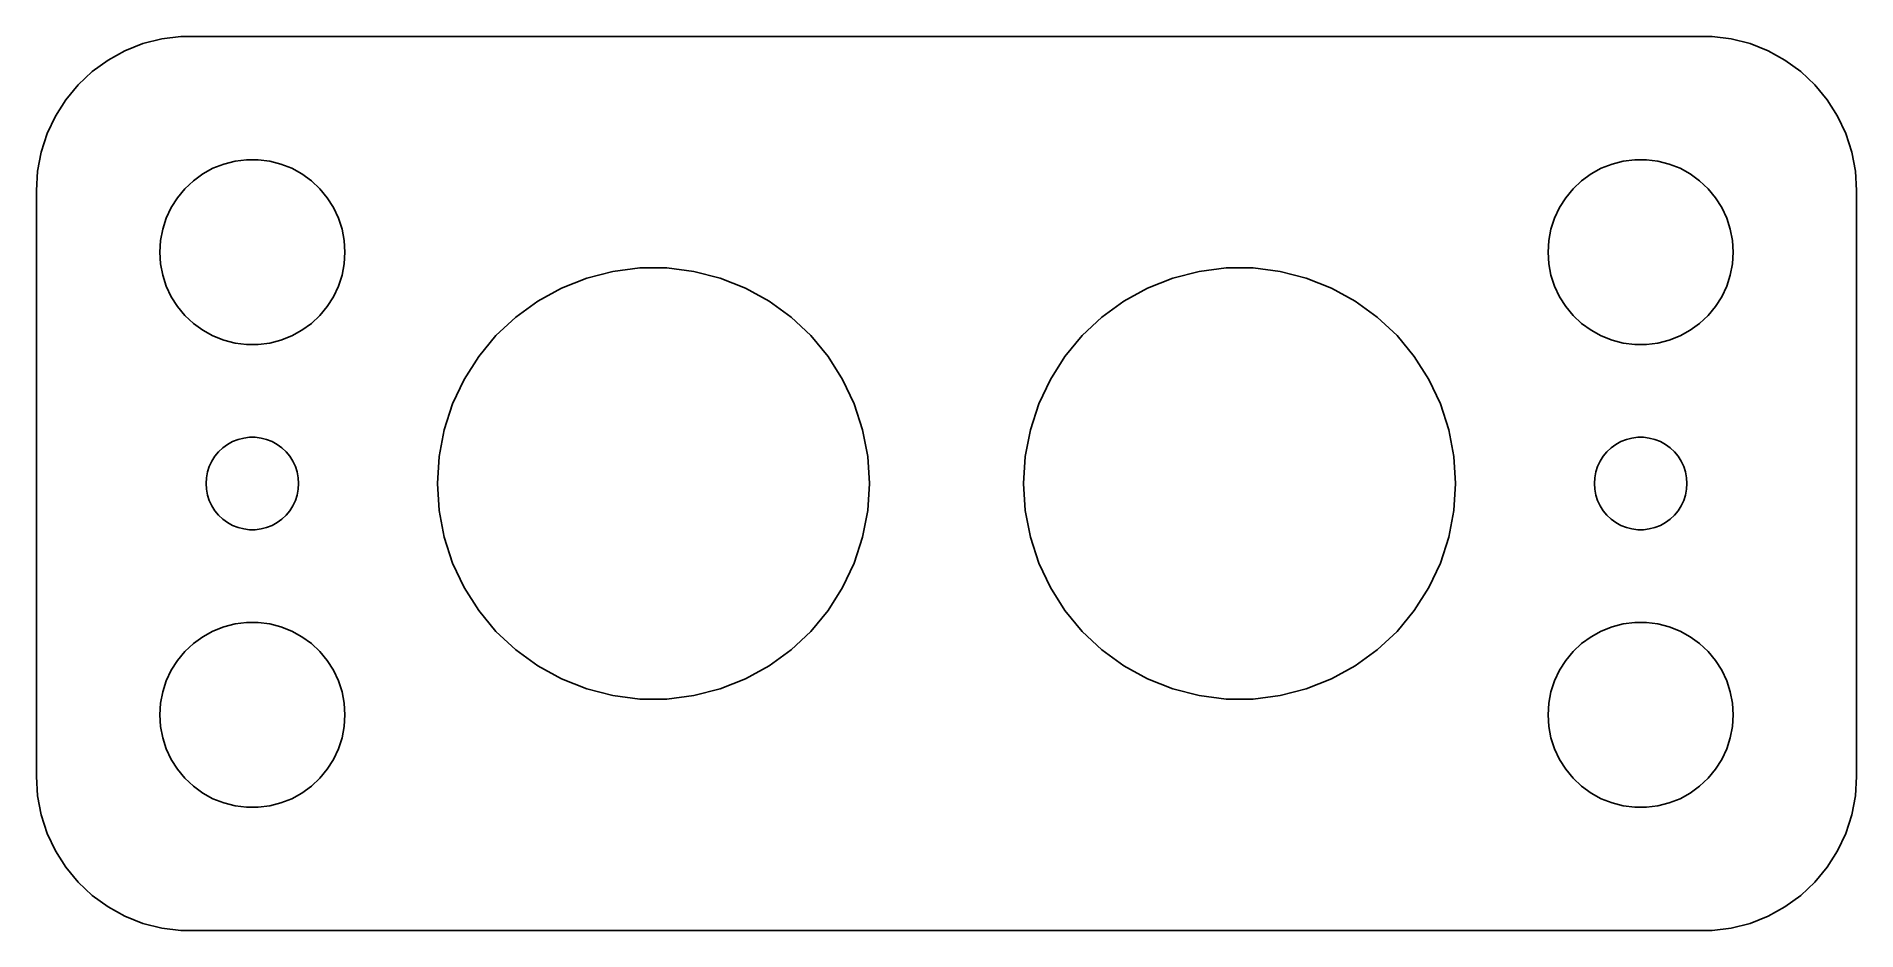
# Model space of a CAD drawing. Header units: metres. Extents: x -29.5 to 29.5, y 24.5 to 53.5.
import ezdxf

# ---------------------------------------------------------------- set-up
doc = ezdxf.new("R2010")
doc.units = ezdxf.units.M

msp = doc.modelspace()

# ---------------------------------------------------------------- linework, layer by layer
for p, q in [((-26.0451, 53.2553), (-26.6289, 53.0241)), ((-25.4369, 53.4114), (-26.0451, 53.2553)), ((-24.8139, 53.4901), (-25.4369, 53.4114)), ((24.8139, 53.4901), (-24.8139, 53.4901)), ((25.4369, 53.4114), (24.8139, 53.4901)), ((26.0451, 53.2553), (25.4369, 53.4114)), ((26.6289, 53.0241), (26.0451, 53.2553)), ((-27.1791, 52.7216), (-27.6871, 52.3526)), ((-26.6289, 53.0241), (-27.1791, 52.7216)), ((27.1791, 52.7216), (26.6289, 53.0241)), ((27.6871, 52.3526), (27.1791, 52.7216)), ((-28.1448, 51.9227), (-28.5451, 51.4389)), ((-27.6871, 52.3526), (-28.1448, 51.9227)), ((28.1448, 51.9227), (27.6871, 52.3526)), ((28.5451, 51.4389), (28.1448, 51.9227)), ((-28.5451, 51.4389), (-28.8815, 50.9088)), ((28.8815, 50.9088), (28.5451, 51.4389)), ((-28.8815, 50.9088), (-29.1489, 50.3406)), ((29.1489, 50.3406), (28.8815, 50.9088)), ((-29.1489, 50.3406), (-29.3429, 49.7434)), ((29.3429, 49.7434), (29.1489, 50.3406)), ((-29.3429, 49.7434), (-29.4606, 49.1267)), ((29.4606, 49.1267), (29.3429, 49.7434)), ((-29.4606, 49.1267), (-29.5, 48.5)), ((-24.4123, 48.8115), (-24.1075, 49.033)), ((-24.1075, 49.033), (-23.7773, 49.2145)), ((-23.7773, 49.2145), (-23.427, 49.3532)), ((-23.427, 49.3532), (-23.0621, 49.4469)), ((-23.0621, 49.4469), (-22.6884, 49.4941)), ((-22.6884, 49.4941), (-22.3116, 49.4941)), ((-22.3116, 49.4941), (-21.9379, 49.4469)), ((-21.9379, 49.4469), (-21.5729, 49.3532)), ((-21.5729, 49.3532), (-21.2227, 49.2145)), ((-21.2227, 49.2145), (-20.8925, 49.033)), ((-20.8925, 49.033), (-20.5877, 48.8115)), ((20.5877, 48.8115), (20.8925, 49.033)), ((20.8925, 49.033), (21.2227, 49.2145)), ((21.2227, 49.2145), (21.5729, 49.3532)), ((21.5729, 49.3532), (21.9379, 49.4469)), ((21.9379, 49.4469), (22.3116, 49.4941)), ((22.3116, 49.4941), (22.6884, 49.4941)), ((22.6884, 49.4941), (23.0621, 49.4469)), ((23.0621, 49.4469), (23.427, 49.3532)), ((23.427, 49.3532), (23.7773, 49.2145)), ((23.7773, 49.2145), (24.1075, 49.033)), ((24.1075, 49.033), (24.4123, 48.8115)), ((29.5, 48.5), (29.4606, 49.1267)), ((-29.5, 48.5), (-29.5, 29.5)), ((-24.927, 48.2634), (-24.6869, 48.5536)), ((-24.6869, 48.5536), (-24.4123, 48.8115)), ((-20.5877, 48.8115), (-20.3131, 48.5536)), ((-20.3131, 48.5536), (-20.0729, 48.2634)), ((20.0729, 48.2634), (20.3131, 48.5536)), ((20.3131, 48.5536), (20.5877, 48.8115)), ((24.4123, 48.8115), (24.6869, 48.5536)), ((24.6869, 48.5536), (24.927, 48.2634)), ((29.5, 29.5), (29.5, 48.5)), ((-25.2893, 47.6044), (-25.1289, 47.9453)), ((-25.1289, 47.9453), (-24.927, 48.2634)), ((-20.0729, 48.2634), (-19.8711, 47.9453)), ((-19.8711, 47.9453), (-19.7107, 47.6044)), ((19.7107, 47.6044), (19.8711, 47.9453)), ((19.8711, 47.9453), (20.0729, 48.2634)), ((24.927, 48.2634), (25.1289, 47.9453)), ((25.1289, 47.9453), (25.2893, 47.6044)), ((-25.4763, 46.876), (-25.4057, 47.2461)), ((-25.4057, 47.2461), (-25.2893, 47.6044)), ((-19.7107, 47.6044), (-19.5942, 47.2461)), ((-19.5942, 47.2461), (-19.5237, 46.876)), ((19.5237, 46.876), (19.5942, 47.2461)), ((19.5942, 47.2461), (19.7107, 47.6044)), ((25.2893, 47.6044), (25.4057, 47.2461)), ((25.4057, 47.2461), (25.4763, 46.876)), ((-25.5, 46.5), (-25.4763, 46.876)), ((-19.5237, 46.876), (-19.5, 46.5)), ((19.5, 46.5), (19.5237, 46.876)), ((25.4763, 46.876), (25.5, 46.5)), ((-25.4763, 46.124), (-25.5, 46.5)), ((-25.4057, 45.7539), (-25.4763, 46.124)), ((-19.5237, 46.124), (-19.5942, 45.7539)), ((-19.5, 46.5), (-19.5237, 46.124)), ((19.5237, 46.124), (19.5, 46.5)), ((19.5942, 45.7539), (19.5237, 46.124)), ((25.4763, 46.124), (25.4057, 45.7539)), ((25.5, 46.5), (25.4763, 46.124)), ((-25.2893, 45.3956), (-25.4057, 45.7539)), ((-19.5942, 45.7539), (-19.7107, 45.3956)), ((-12.4805, 45.3338), (-11.6631, 45.6574)), ((-11.6631, 45.6574), (-10.8117, 45.876)), ((-10.8117, 45.876), (-9.93953, 45.9862)), ((-9.93953, 45.9862), (-9.06046, 45.9862)), ((-9.06046, 45.9862), (-8.18832, 45.876)), ((-8.18832, 45.876), (-7.33687, 45.6574)), ((-7.33687, 45.6574), (-6.51953, 45.3338)), ((6.51953, 45.3338), (7.33687, 45.6574)), ((7.33687, 45.6574), (8.18832, 45.876)), ((8.18832, 45.876), (9.06046, 45.9862)), ((9.06046, 45.9862), (9.93953, 45.9862)), ((9.93953, 45.9862), (10.8117, 45.876)), ((10.8117, 45.876), (11.6631, 45.6574)), ((11.6631, 45.6574), (12.4805, 45.3338)), ((19.7107, 45.3956), (19.5942, 45.7539)), ((25.4057, 45.7539), (25.2893, 45.3956)), ((-25.1289, 45.0547), (-25.2893, 45.3956)), ((-24.927, 44.7366), (-25.1289, 45.0547)), ((-19.8711, 45.0547), (-20.0729, 44.7366)), ((-19.7107, 45.3956), (-19.8711, 45.0547)), ((-13.962, 44.3936), (-13.2508, 44.9103)), ((-13.2508, 44.9103), (-12.4805, 45.3338)), ((-6.51953, 45.3338), (-5.74921, 44.9103)), ((-5.74921, 44.9103), (-5.03802, 44.3936)), ((5.03802, 44.3936), (5.74921, 44.9103)), ((5.74921, 44.9103), (6.51953, 45.3338)), ((12.4805, 45.3338), (13.2508, 44.9103)), ((13.2508, 44.9103), (13.962, 44.3936)), ((19.8711, 45.0547), (19.7107, 45.3956)), ((20.0729, 44.7366), (19.8711, 45.0547)), ((25.1289, 45.0547), (24.927, 44.7366)), ((25.2893, 45.3956), (25.1289, 45.0547)), ((-24.6869, 44.4464), (-24.927, 44.7366)), ((-24.4123, 44.1884), (-24.6869, 44.4464)), ((-20.3131, 44.4464), (-20.5877, 44.1884)), ((-20.0729, 44.7366), (-20.3131, 44.4464)), ((-14.6028, 43.7918), (-13.962, 44.3936)), ((-5.03802, 44.3936), (-4.39722, 43.7918)), ((4.39722, 43.7918), (5.03802, 44.3936)), ((13.962, 44.3936), (14.6028, 43.7918)), ((20.3131, 44.4464), (20.0729, 44.7366)), ((20.5877, 44.1884), (20.3131, 44.4464)), ((24.6869, 44.4464), (24.4123, 44.1884)), ((24.927, 44.7366), (24.6869, 44.4464)), ((-24.1075, 43.967), (-24.4123, 44.1884)), ((-23.7773, 43.7855), (-24.1075, 43.967)), ((-23.427, 43.6468), (-23.7773, 43.7855)), ((-21.2227, 43.7855), (-21.5729, 43.6468)), ((-20.8925, 43.967), (-21.2227, 43.7855)), ((-20.5877, 44.1884), (-20.8925, 43.967)), ((-15.1631, 43.1145), (-14.6028, 43.7918)), ((-4.39722, 43.7918), (-3.83687, 43.1145)), ((3.83687, 43.1145), (4.39722, 43.7918)), ((14.6028, 43.7918), (15.1631, 43.1145)), ((20.8925, 43.967), (20.5877, 44.1884)), ((21.2227, 43.7855), (20.8925, 43.967)), ((21.5729, 43.6468), (21.2227, 43.7855)), ((23.7773, 43.7855), (23.427, 43.6468)), ((24.1075, 43.967), (23.7773, 43.7855)), ((24.4123, 44.1884), (24.1075, 43.967)), ((-23.0621, 43.5531), (-23.427, 43.6468)), ((-22.6884, 43.5059), (-23.0621, 43.5531)), ((-22.3116, 43.5059), (-22.6884, 43.5059)), ((-21.9379, 43.5531), (-22.3116, 43.5059)), ((-21.5729, 43.6468), (-21.9379, 43.5531)), ((-15.6341, 42.3723), (-15.1631, 43.1145)), ((-3.83687, 43.1145), (-3.36584, 42.3723)), ((3.36584, 42.3723), (3.83687, 43.1145)), ((15.1631, 43.1145), (15.6341, 42.3723)), ((21.9379, 43.5531), (21.5729, 43.6468)), ((22.3116, 43.5059), (21.9379, 43.5531)), ((22.6884, 43.5059), (22.3116, 43.5059)), ((23.0621, 43.5531), (22.6884, 43.5059)), ((23.427, 43.6468), (23.0621, 43.5531)), ((-16.0084, 41.5769), (-15.6341, 42.3723)), ((-3.36584, 42.3723), (-2.99156, 41.5769)), ((2.99156, 41.5769), (3.36584, 42.3723)), ((15.6341, 42.3723), (16.0084, 41.5769)), ((-16.2801, 40.7408), (-16.0084, 41.5769)), ((-2.99156, 41.5769), (-2.71991, 40.7408)), ((2.71991, 40.7408), (2.99156, 41.5769)), ((16.0084, 41.5769), (16.2801, 40.7408)), ((-16.4448, 39.8773), (-16.2801, 40.7408)), ((-2.71991, 40.7408), (-2.55519, 39.8773)), ((2.55519, 39.8773), (2.71991, 40.7408)), ((16.2801, 40.7408), (16.4448, 39.8773)), ((-23.5934, 40.0268), (-23.4561, 40.1558)), ((-23.4561, 40.1558), (-23.3037, 40.2665)), ((-23.3037, 40.2665), (-23.1387, 40.3572)), ((-23.1387, 40.3572), (-22.9635, 40.4266)), ((-22.9635, 40.4266), (-22.7811, 40.4734)), ((-22.7811, 40.4734), (-22.5942, 40.497)), ((-22.5942, 40.497), (-22.4058, 40.497)), ((-22.4058, 40.497), (-22.2189, 40.4734)), ((-22.2189, 40.4734), (-22.0365, 40.4266)), ((-22.0365, 40.4266), (-21.8613, 40.3572)), ((-21.8613, 40.3572), (-21.6963, 40.2665)), ((-21.6963, 40.2665), (-21.5439, 40.1558)), ((-21.5439, 40.1558), (-21.4065, 40.0268)), ((21.4065, 40.0268), (21.5439, 40.1558)), ((21.5439, 40.1558), (21.6963, 40.2665)), ((21.6963, 40.2665), (21.8613, 40.3572)), ((21.8613, 40.3572), (22.0365, 40.4266)), ((22.0365, 40.4266), (22.2189, 40.4734)), ((22.2189, 40.4734), (22.4058, 40.497)), ((22.4058, 40.497), (22.5942, 40.497)), ((22.5942, 40.497), (22.7811, 40.4734)), ((22.7811, 40.4734), (22.9635, 40.4266)), ((22.9635, 40.4266), (23.1387, 40.3572)), ((23.1387, 40.3572), (23.3037, 40.2665)), ((23.3037, 40.2665), (23.4561, 40.1558)), ((23.4561, 40.1558), (23.5934, 40.0268)), ((-23.9529, 39.373), (-23.8947, 39.5522)), ((-23.8947, 39.5522), (-23.8145, 39.7226)), ((-23.8145, 39.7226), (-23.7135, 39.8817)), ((-23.7135, 39.8817), (-23.5934, 40.0268)), ((-21.4065, 40.0268), (-21.2865, 39.8817)), ((-21.2865, 39.8817), (-21.1855, 39.7226)), ((-21.1855, 39.7226), (-21.1053, 39.5522)), ((-21.1053, 39.5522), (-21.0471, 39.373)), ((-16.5, 39), (-16.4448, 39.8773)), ((-2.55519, 39.8773), (-2.5, 39)), ((2.5, 39), (2.55519, 39.8773)), ((16.4448, 39.8773), (16.5, 39)), ((21.0471, 39.373), (21.1053, 39.5522)), ((21.1053, 39.5522), (21.1855, 39.7226)), ((21.1855, 39.7226), (21.2865, 39.8817)), ((21.2865, 39.8817), (21.4065, 40.0268)), ((23.5934, 40.0268), (23.7135, 39.8817)), ((23.7135, 39.8817), (23.8145, 39.7226)), ((23.8145, 39.7226), (23.8947, 39.5522)), ((23.8947, 39.5522), (23.9529, 39.373)), ((-24, 39), (-23.9882, 39.188)), ((-23.9882, 38.812), (-24, 39)), ((-23.9882, 39.188), (-23.9529, 39.373)), ((-21.0471, 39.373), (-21.0118, 39.188)), ((-21.0118, 39.188), (-21, 39)), ((-21, 39), (-21.0118, 38.812)), ((-16.4448, 38.1227), (-16.5, 39)), ((-2.5, 39), (-2.55519, 38.1227)), ((2.55519, 38.1227), (2.5, 39)), ((16.5, 39), (16.4448, 38.1227)), ((21, 39), (21.0118, 39.188)), ((21.0118, 38.812), (21, 39)), ((21.0118, 39.188), (21.0471, 39.373)), ((23.9529, 39.373), (23.9882, 39.188)), ((23.9882, 39.188), (24, 39)), ((24, 39), (23.9882, 38.812)), ((-23.9529, 38.627), (-23.9882, 38.812)), ((-23.8947, 38.4478), (-23.9529, 38.627)), ((-23.8145, 38.2774), (-23.8947, 38.4478)), ((-21.1053, 38.4478), (-21.1855, 38.2774)), ((-21.0471, 38.627), (-21.1053, 38.4478)), ((-21.0118, 38.812), (-21.0471, 38.627)), ((21.0471, 38.627), (21.0118, 38.812)), ((21.1053, 38.4478), (21.0471, 38.627)), ((21.1855, 38.2774), (21.1053, 38.4478)), ((23.8947, 38.4478), (23.8145, 38.2774)), ((23.9529, 38.627), (23.8947, 38.4478)), ((23.9882, 38.812), (23.9529, 38.627)), ((-23.7135, 38.1183), (-23.8145, 38.2774)), ((-23.5934, 37.9732), (-23.7135, 38.1183)), ((-23.4561, 37.8442), (-23.5934, 37.9732)), ((-23.3037, 37.7335), (-23.4561, 37.8442)), ((-21.5439, 37.8442), (-21.6963, 37.7335)), ((-21.4065, 37.9732), (-21.5439, 37.8442)), ((-21.2865, 38.1183), (-21.4065, 37.9732)), ((-21.1855, 38.2774), (-21.2865, 38.1183)), ((-16.2801, 37.2592), (-16.4448, 38.1227)), ((-2.55519, 38.1227), (-2.71991, 37.2592)), ((2.71991, 37.2592), (2.55519, 38.1227)), ((16.4448, 38.1227), (16.2801, 37.2592)), ((21.2865, 38.1183), (21.1855, 38.2774)), ((21.4065, 37.9732), (21.2865, 38.1183)), ((21.5439, 37.8442), (21.4065, 37.9732)), ((21.6963, 37.7335), (21.5439, 37.8442)), ((23.4561, 37.8442), (23.3037, 37.7335)), ((23.5934, 37.9732), (23.4561, 37.8442)), ((23.7135, 38.1183), (23.5934, 37.9732)), ((23.8145, 38.2774), (23.7135, 38.1183)), ((-23.1387, 37.6428), (-23.3037, 37.7335)), ((-22.9635, 37.5734), (-23.1387, 37.6428)), ((-22.7811, 37.5266), (-22.9635, 37.5734)), ((-22.5942, 37.503), (-22.7811, 37.5266)), ((-22.4058, 37.503), (-22.5942, 37.503)), ((-22.2189, 37.5266), (-22.4058, 37.503)), ((-22.0365, 37.5734), (-22.2189, 37.5266)), ((-21.8613, 37.6428), (-22.0365, 37.5734)), ((-21.6963, 37.7335), (-21.8613, 37.6428)), ((-16.0084, 36.4231), (-16.2801, 37.2592)), ((-2.71991, 37.2592), (-2.99156, 36.4231)), ((2.99156, 36.4231), (2.71991, 37.2592)), ((16.2801, 37.2592), (16.0084, 36.4231)), ((21.8613, 37.6428), (21.6963, 37.7335)), ((22.0365, 37.5734), (21.8613, 37.6428)), ((22.2189, 37.5266), (22.0365, 37.5734)), ((22.4058, 37.503), (22.2189, 37.5266)), ((22.5942, 37.503), (22.4058, 37.503)), ((22.7811, 37.5266), (22.5942, 37.503)), ((22.9635, 37.5734), (22.7811, 37.5266)), ((23.1387, 37.6428), (22.9635, 37.5734)), ((23.3037, 37.7335), (23.1387, 37.6428)), ((-15.6341, 35.6277), (-16.0084, 36.4231)), ((-2.99156, 36.4231), (-3.36584, 35.6277)), ((3.36584, 35.6277), (2.99156, 36.4231)), ((16.0084, 36.4231), (15.6341, 35.6277)), ((-15.1631, 34.8855), (-15.6341, 35.6277)), ((-3.36584, 35.6277), (-3.83687, 34.8855)), ((3.83687, 34.8855), (3.36584, 35.6277)), ((15.6341, 35.6277), (15.1631, 34.8855)), ((-14.6028, 34.2082), (-15.1631, 34.8855)), ((-3.83687, 34.8855), (-4.39722, 34.2082)), ((4.39722, 34.2082), (3.83687, 34.8855)), ((15.1631, 34.8855), (14.6028, 34.2082)), ((-23.7773, 34.2145), (-23.427, 34.3532)), ((-23.427, 34.3532), (-23.0621, 34.4469)), ((-23.0621, 34.4469), (-22.6884, 34.4941)), ((-22.6884, 34.4941), (-22.3116, 34.4941)), ((-22.3116, 34.4941), (-21.9379, 34.4469)), ((-21.9379, 34.4469), (-21.5729, 34.3532)), ((-21.5729, 34.3532), (-21.2227, 34.2145)), ((21.2227, 34.2145), (21.5729, 34.3532)), ((21.5729, 34.3532), (21.9379, 34.4469)), ((21.9379, 34.4469), (22.3116, 34.4941)), ((22.3116, 34.4941), (22.6884, 34.4941)), ((22.6884, 34.4941), (23.0621, 34.4469)), ((23.0621, 34.4469), (23.427, 34.3532)), ((23.427, 34.3532), (23.7773, 34.2145)), ((-24.6869, 33.5536), (-24.4123, 33.8116)), ((-24.4123, 33.8116), (-24.1075, 34.033)), ((-24.1075, 34.033), (-23.7773, 34.2145)), ((-21.2227, 34.2145), (-20.8925, 34.033)), ((-20.8925, 34.033), (-20.5877, 33.8116)), ((-20.5877, 33.8116), (-20.3131, 33.5536)), ((-13.962, 33.6064), (-14.6028, 34.2082)), ((-4.39722, 34.2082), (-5.03802, 33.6064)), ((5.03802, 33.6064), (4.39722, 34.2082)), ((14.6028, 34.2082), (13.962, 33.6064)), ((20.3131, 33.5536), (20.5877, 33.8116)), ((20.5877, 33.8116), (20.8925, 34.033)), ((20.8925, 34.033), (21.2227, 34.2145)), ((23.7773, 34.2145), (24.1075, 34.033)), ((24.1075, 34.033), (24.4123, 33.8116)), ((24.4123, 33.8116), (24.6869, 33.5536)), ((-25.1289, 32.9453), (-24.927, 33.2634)), ((-24.927, 33.2634), (-24.6869, 33.5536)), ((-20.3131, 33.5536), (-20.0729, 33.2634)), ((-20.0729, 33.2634), (-19.8711, 32.9453)), ((-13.2508, 33.0897), (-13.962, 33.6064)), ((-12.4805, 32.6662), (-13.2508, 33.0897)), ((-5.74921, 33.0897), (-6.51953, 32.6662)), ((-5.03802, 33.6064), (-5.74921, 33.0897)), ((5.74921, 33.0897), (5.03802, 33.6064)), ((6.51953, 32.6662), (5.74921, 33.0897)), ((13.2508, 33.0897), (12.4805, 32.6662)), ((13.962, 33.6064), (13.2508, 33.0897)), ((19.8711, 32.9453), (20.0729, 33.2634)), ((20.0729, 33.2634), (20.3131, 33.5536)), ((24.6869, 33.5536), (24.927, 33.2634)), ((24.927, 33.2634), (25.1289, 32.9453)), ((-25.4057, 32.2461), (-25.2893, 32.6044)), ((-25.2893, 32.6044), (-25.1289, 32.9453)), ((-19.8711, 32.9453), (-19.7107, 32.6044)), ((-19.7107, 32.6044), (-19.5942, 32.2461)), ((-11.6631, 32.3426), (-12.4805, 32.6662)), ((-6.51953, 32.6662), (-7.33687, 32.3426)), ((7.33687, 32.3426), (6.51953, 32.6662)), ((12.4805, 32.6662), (11.6631, 32.3426)), ((19.5942, 32.2461), (19.7107, 32.6044)), ((19.7107, 32.6044), (19.8711, 32.9453)), ((25.1289, 32.9453), (25.2893, 32.6044)), ((25.2893, 32.6044), (25.4057, 32.2461)), ((-25.5, 31.5), (-25.4763, 31.876)), ((-25.4763, 31.876), (-25.4057, 32.2461)), ((-19.5942, 32.2461), (-19.5237, 31.876)), ((-19.5237, 31.876), (-19.5, 31.5)), ((-10.8117, 32.124), (-11.6631, 32.3426)), ((-9.93953, 32.0138), (-10.8117, 32.124)), ((-9.06046, 32.0138), (-9.93953, 32.0138)), ((-8.18832, 32.124), (-9.06046, 32.0138)), ((-7.33687, 32.3426), (-8.18832, 32.124)), ((8.18832, 32.124), (7.33687, 32.3426)), ((9.06046, 32.0138), (8.18832, 32.124)), ((9.93953, 32.0138), (9.06046, 32.0138)), ((10.8117, 32.124), (9.93953, 32.0138)), ((11.6631, 32.3426), (10.8117, 32.124)), ((19.5, 31.5), (19.5237, 31.876)), ((19.5237, 31.876), (19.5942, 32.2461)), ((25.4057, 32.2461), (25.4763, 31.876)), ((25.4763, 31.876), (25.5, 31.5)), ((-25.4763, 31.124), (-25.5, 31.5)), ((-19.5, 31.5), (-19.5237, 31.124)), ((19.5237, 31.124), (19.5, 31.5)), ((25.5, 31.5), (25.4763, 31.124)), ((-25.4057, 30.7539), (-25.4763, 31.124)), ((-25.2893, 30.3956), (-25.4057, 30.7539)), ((-19.5942, 30.7539), (-19.7107, 30.3956)), ((-19.5237, 31.124), (-19.5942, 30.7539)), ((19.5942, 30.7539), (19.5237, 31.124)), ((19.7107, 30.3956), (19.5942, 30.7539)), ((25.4057, 30.7539), (25.2893, 30.3956)), ((25.4763, 31.124), (25.4057, 30.7539)), ((-25.1289, 30.0547), (-25.2893, 30.3956)), ((-19.7107, 30.3956), (-19.8711, 30.0547)), ((19.8711, 30.0547), (19.7107, 30.3956)), ((25.2893, 30.3956), (25.1289, 30.0547)), ((-29.5, 29.5), (-29.4606, 28.8733)), ((-24.927, 29.7366), (-25.1289, 30.0547)), ((-24.6869, 29.4464), (-24.927, 29.7366)), ((-20.0729, 29.7366), (-20.3131, 29.4464)), ((-19.8711, 30.0547), (-20.0729, 29.7366)), ((20.0729, 29.7366), (19.8711, 30.0547)), ((20.3131, 29.4464), (20.0729, 29.7366)), ((24.927, 29.7366), (24.6869, 29.4464)), ((25.1289, 30.0547), (24.927, 29.7366)), ((29.4606, 28.8733), (29.5, 29.5)), ((-24.4123, 29.1885), (-24.6869, 29.4464)), ((-24.1075, 28.967), (-24.4123, 29.1885)), ((-23.7773, 28.7855), (-24.1075, 28.967)), ((-20.8925, 28.967), (-21.2227, 28.7855)), ((-20.5877, 29.1885), (-20.8925, 28.967)), ((-20.3131, 29.4464), (-20.5877, 29.1885)), ((20.5877, 29.1885), (20.3131, 29.4464)), ((20.8925, 28.967), (20.5877, 29.1885)), ((21.2227, 28.7855), (20.8925, 28.967)), ((24.1075, 28.967), (23.7773, 28.7855)), ((24.4123, 29.1885), (24.1075, 28.967)), ((24.6869, 29.4464), (24.4123, 29.1885)), ((-29.4606, 28.8733), (-29.3429, 28.2566)), ((-23.427, 28.6468), (-23.7773, 28.7855)), ((-23.0621, 28.5531), (-23.427, 28.6468)), ((-22.6884, 28.5059), (-23.0621, 28.5531)), ((-22.3116, 28.5059), (-22.6884, 28.5059)), ((-21.9379, 28.5531), (-22.3116, 28.5059)), ((-21.5729, 28.6468), (-21.9379, 28.5531)), ((-21.2227, 28.7855), (-21.5729, 28.6468)), ((21.5729, 28.6468), (21.2227, 28.7855)), ((21.9379, 28.5531), (21.5729, 28.6468)), ((22.3116, 28.5059), (21.9379, 28.5531)), ((22.6884, 28.5059), (22.3116, 28.5059)), ((23.0621, 28.5531), (22.6884, 28.5059)), ((23.427, 28.6468), (23.0621, 28.5531)), ((23.7773, 28.7855), (23.427, 28.6468)), ((29.3429, 28.2566), (29.4606, 28.8733)), ((-29.3429, 28.2566), (-29.1489, 27.6594)), ((29.1489, 27.6594), (29.3429, 28.2566)), ((-29.1489, 27.6594), (-28.8815, 27.0912)), ((28.8815, 27.0912), (29.1489, 27.6594)), ((-28.8815, 27.0912), (-28.5451, 26.5611)), ((-28.5451, 26.5611), (-28.1448, 26.0773)), ((28.1448, 26.0773), (28.5451, 26.5611)), ((28.5451, 26.5611), (28.8815, 27.0912)), ((-28.1448, 26.0773), (-27.6871, 25.6474)), ((27.6871, 25.6474), (28.1448, 26.0773)), ((-27.6871, 25.6474), (-27.1791, 25.2784)), ((27.1791, 25.2784), (27.6871, 25.6474)), ((-27.1791, 25.2784), (-26.6289, 24.9759)), ((-26.6289, 24.9759), (-26.0451, 24.7447)), ((26.0451, 24.7447), (26.6289, 24.9759)), ((26.6289, 24.9759), (27.1791, 25.2784)), ((-26.0451, 24.7447), (-25.4369, 24.5886)), ((-25.4369, 24.5886), (-24.8139, 24.5099)), ((-24.8139, 24.5099), (24.8139, 24.5099)), ((24.8139, 24.5099), (25.4369, 24.5886)), ((25.4369, 24.5886), (26.0451, 24.7447))]:
    msp.add_line(p, q)

doc.saveas('drawing.dxf')
